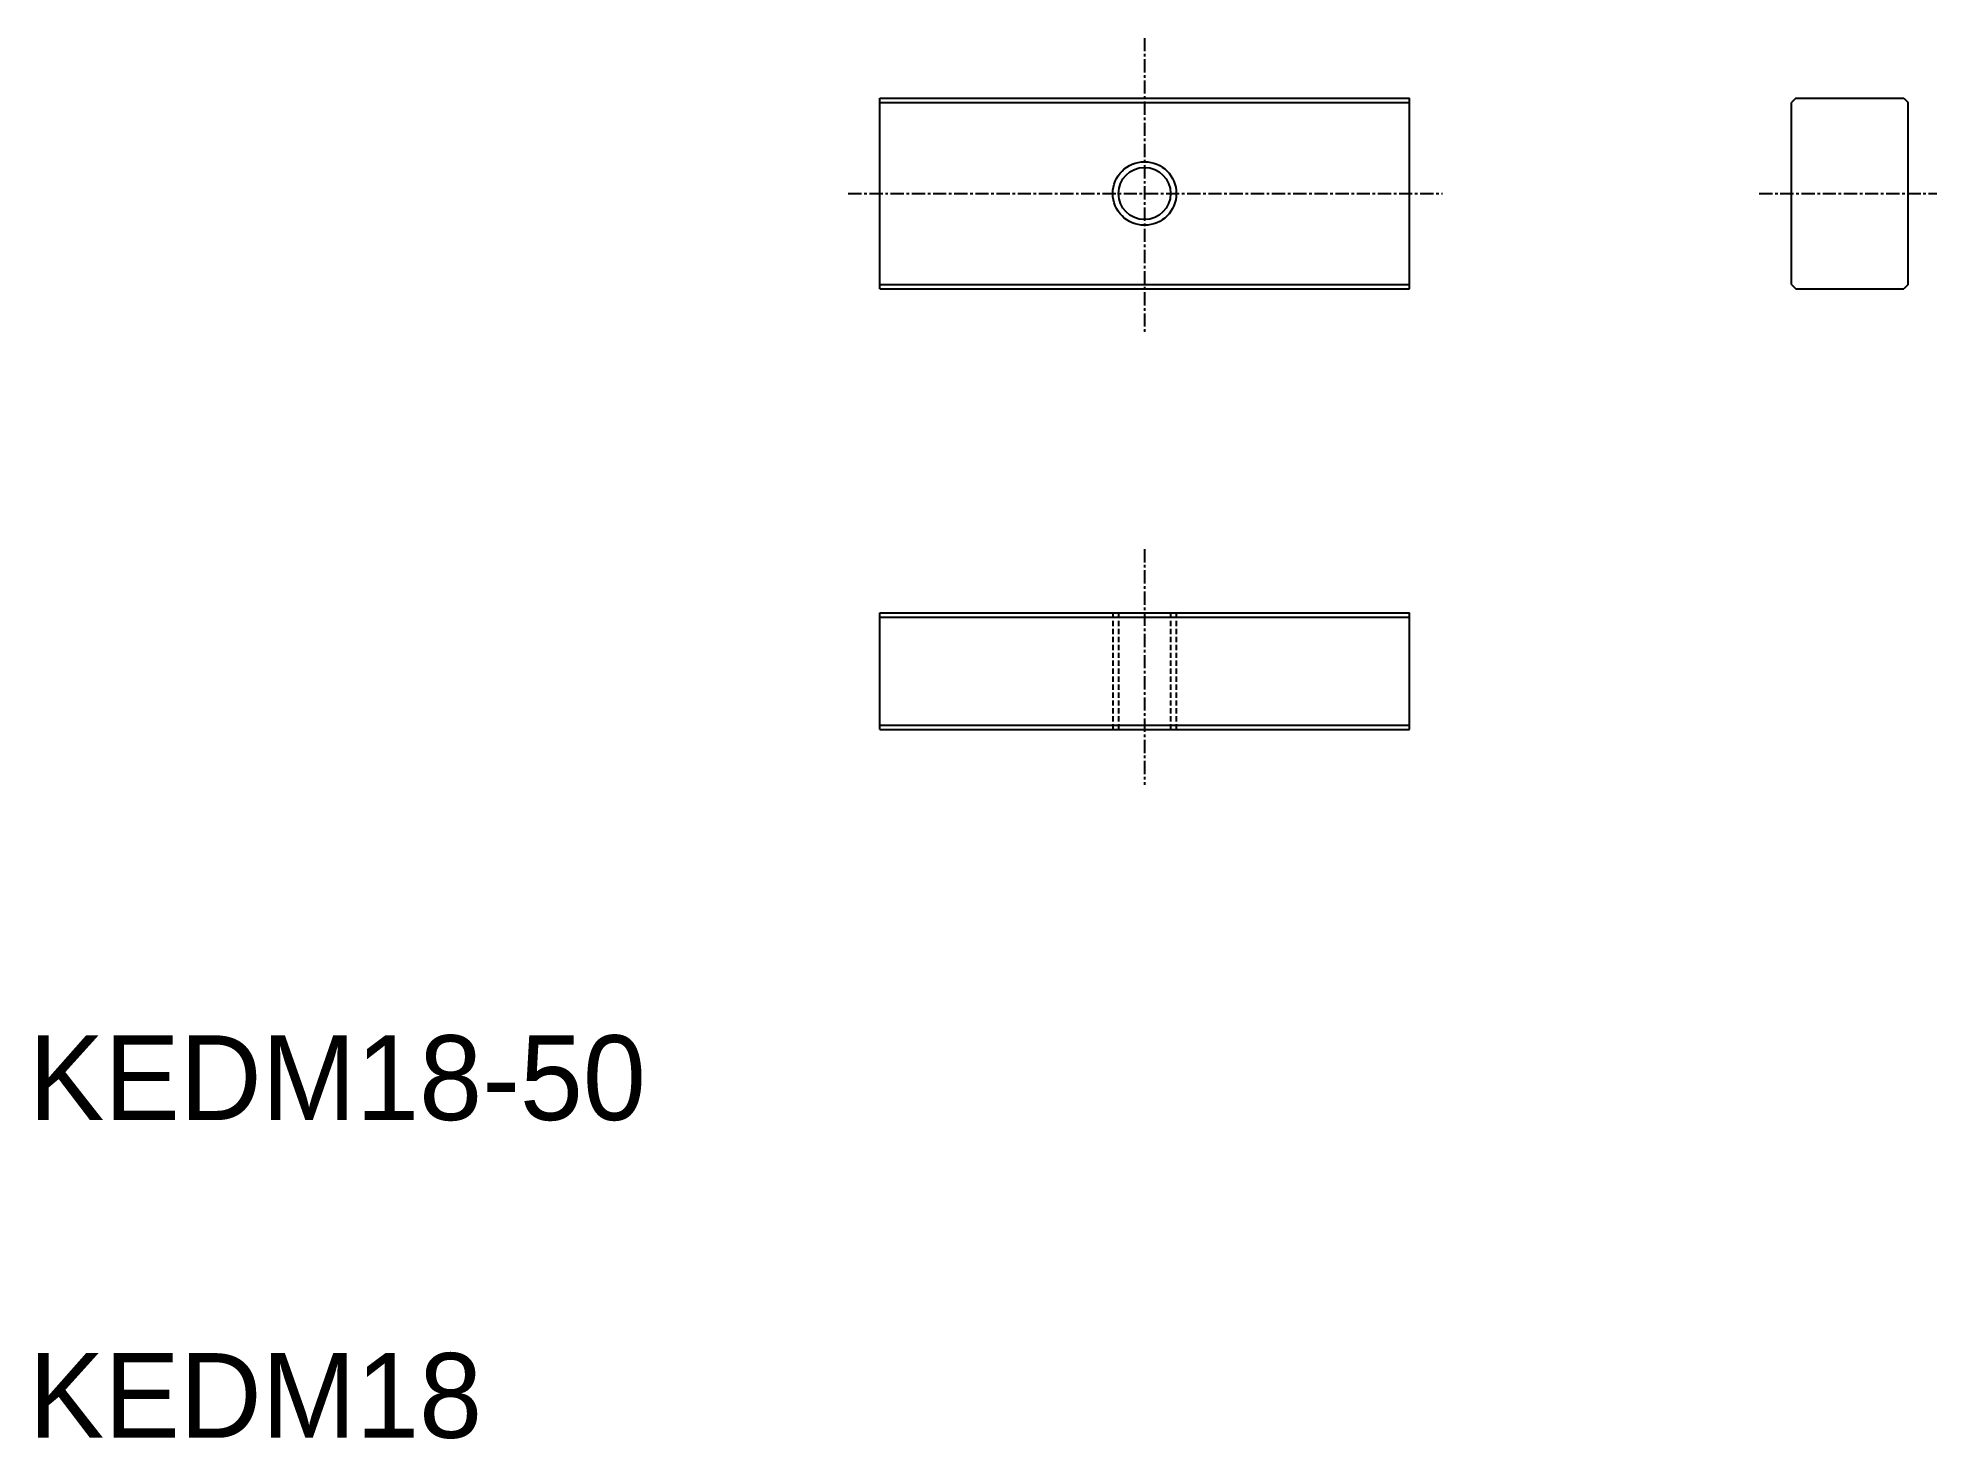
# Model space of a CAD drawing. Extents: x 21 to 200, y 20 to 152.
import ezdxf

# ---------------------------------------------------------------- set-up
doc = ezdxf.new("R2010")
doc.units = 0
doc.linetypes.add('CENTER', pattern=[2, 1.25, -0.25, 0.25, -0.25])
doc.linetypes.add('DASHED', pattern=[0.75, 0.5, -0.25])
doc.layers.get('0').update_dxf_attribs({"linetype": 'CONTINUOUS'})
doc.layers.add('CENTER', color=1, linetype='CENTER')

msp = doc.modelspace()

# ---------------------------------------------------------------- linework, layer by layer
at = {"color": 7, "linetype": 'CONTINUOUS'}
for p, q in [((100.34, 146.47), (150.34, 146.47)), ((100.34, 128.47), (100.34, 146.47)), ((150.34, 128.47), (150.34, 146.47)), ((186.83, 146.47), (186.43, 146.07)), ((186.43, 128.87), (186.43, 146.07)), ((186.83, 146.47), (197.03, 146.47)), ((197.03, 146.47), (197.43, 146.07)), ((197.43, 128.87), (197.43, 146.07)), ((100.34, 128.47), (150.34, 128.47)), ((186.43, 128.87), (186.83, 128.47)), ((186.83, 128.47), (197.03, 128.47)), ((197.43, 128.87), (197.03, 128.47)), ((100.34, 97.87), (150.34, 97.87)), ((100.34, 86.87), (100.34, 97.87)), ((150.34, 86.87), (150.34, 97.87)), ((100.34, 86.87), (150.34, 86.87)), ((112.84, 86.87), (112.84, 86.87))]:
    msp.add_line(p, q, dxfattribs=at)
at = {"color": 3, "linetype": 'CONTINUOUS'}
for p, q in [((100.34, 146.07), (150.34, 146.07)), ((100.34, 128.87), (150.34, 128.87)), ((100.34, 97.47), (150.34, 97.47)), ((100.34, 87.27), (150.34, 87.27))]:
    msp.add_line(p, q, dxfattribs=at)
at = {"color": 3, "linetype": 'DASHED'}
for p, q in [((122.34, 97.87), (122.34, 86.87)), ((122.88, 97.87), (122.88, 86.87)), ((127.79, 97.87), (127.79, 86.87)), ((128.34, 97.87), (128.34, 86.87))]:
    msp.add_line(p, q, dxfattribs=at)
at = {"color": 3, "linetype": 'CONTINUOUS'}
msp.add_circle((125.34, 137.47), 3, dxfattribs=at)
at = {"color": 7, "linetype": 'CONTINUOUS'}
msp.add_circle((125.34, 137.47), 2.46, dxfattribs=at)
at = {"layer": 'CENTER', "color": 1, "linetype": 'CENTER'}
for p, q in [((125.34, 152.15), (125.34, 124.21)), ((97.37, 137.47), (153.47, 137.47)), ((183.36, 137.47), (200.15, 137.47)), ((125.34, 103.9), (125.34, 81.63))]:
    msp.add_line(p, q, dxfattribs=at)

# ---------------------------------------------------------------- texts
at = {"color": 7, "linetype": 'CONTINUOUS'}
for s, p in [('KEDM18-50', (20, 50)), ('KEDM18', (20, 20))]:
    msp.add_text(s, height=8, dxfattribs=at).set_placement(p)

doc.saveas('drawing.dxf')
